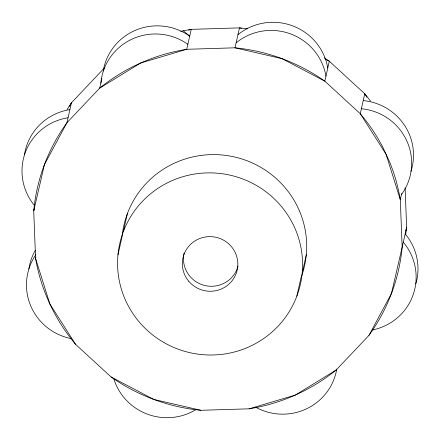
<?xml version="1.0" encoding="UTF-8"?>
<svg xmlns="http://www.w3.org/2000/svg" width="440" height="440" viewBox="0 0 440 440"><rect width="100%" height="100%" fill="white"/><g stroke="black" fill="none" stroke-linecap="round" stroke-linejoin="round"><path stroke-width="0.66" d="M34.144 209.055L33.726 210.92L35.585 258.451A184.965 182.248 3.5 0 0 49.874 303.974L75.62 344.394L111.062 376.948A185.157 183.112 8.8 0 0 153.786 399.432L200.882 410.3L249.145 408.815L295.279 395.082L336.138 370.035L368.945 335.379A185.157 182.028 13.8 0 0 391.463 293.48A185.157 181.99 10.4 0 0 402.155 247.187L406.648 227.249L405.108 187.869M35.865 257.202L35.585 258.451L49.874 303.974A184.965 182.325 7 0 0 75.62 344.388M101.855 78.705L99.743 88.072L66.935 122.727L44.418 164.632L33.726 210.92A185.157 181.99 10.4 0 1 44.418 164.632A185.157 182.061 15 0 1 66.935 122.727L71.429 102.795L104.236 68.14M117.97 254.876L122.089 236.599A92.576 90.998 12.7 0 1 234.674 157.003A92.576 90.998 12.7 0 1 300.96 277.882L296.841 296.153A92.576 90.998 12.7 0 1 138.919 321.613A92.576 90.998 12.7 0 1 194.48 174.059A92.576 90.998 12.7 0 1 296.841 296.153M123.316 231.732L127.435 213.455M302.187 273.009L306.306 254.733M401.698 193.424L400.296 199.661L402.155 247.187L391.463 293.48L368.945 335.379M405.884 230.56L406.648 227.249A185.157 144.864 -63.4 0 1 405.576 235.004M69.498 106.387L71.429 102.795A185.157 134.024 -50.8 0 0 67.067 109.544M188.634 30.129L191.23 29.354L239.492 27.874A185.157 177.826 13.2 0 1 247.506 28.859M180.703 31.356A185.157 183.2 -55.2 0 1 183.326 30.8L191.23 29.354L186.736 49.291A185.157 182.974 19.6 0 0 140.608 63.025A185.157 182.386 16.7 0 0 99.743 88.072L140.608 63.025L186.736 49.291L234.999 47.812A185.157 183.062 12.6 0 1 282.095 58.68L324.819 81.158L360.261 113.718A180.455 177.876 7 0 1 382.618 146.889L389.373 161.381A180.455 177.804 3.5 0 1 400.296 199.661L386.007 154.138L360.261 113.718L364.755 93.781L329.312 61.221L324.264 57.877M241.483 28.331L239.492 27.874L234.999 47.812L282.095 58.68A185.157 183.024 9.3 0 1 324.819 81.158L329.312 61.221L325.1 59.004M111.062 376.948L153.786 399.432A185.157 183.161 12.6 0 0 200.882 410.3M183.326 30.8L189.695 36.168A55.231 54.285 12.7 0 0 103.224 70.912M366.96 97.246L364.755 93.781A185.157 174.075 78.8 0 1 370.519 101.079M327.234 66.847L327.778 68.035A55.231 54.285 12.7 0 0 292.49 25.8A55.231 54.285 12.7 0 0 237.958 34.683M336.138 370.035A185.157 182.386 16.7 0 1 295.279 395.082A185.157 182.974 19.6 0 1 249.145 408.815M403.282 242.204A55.231 54.285 12.7 0 1 372.779 329.901M336.743 369.089A55.231 54.285 12.7 0 1 255.723 407.248M195.861 409.657A55.231 54.285 12.7 0 1 113.751 378.598M405.152 233.899A55.231 54.285 12.7 0 1 415.866 283.795M28.87 268.994A55.231 54.285 12.7 0 1 35.227 250.47M24.486 154.517A55.231 54.285 12.7 0 1 69.894 109.604M363.22 100.59A55.231 54.285 12.7 0 1 410.927 171.452M238.024 266.156A27.775 27.302 12.7 0 1 204.738 285.483A27.775 27.302 12.7 0 1 184.069 253.033M361.383 108.735A55.231 54.285 12.7 0 1 406.61 140.465A55.231 54.285 12.7 0 1 401.418 194.678M236.121 42.823A55.231 54.285 12.7 0 1 290.659 33.941A55.231 54.285 12.7 0 1 325.947 76.175M100.865 83.088A55.231 54.285 12.7 0 1 132.764 38.792A55.231 54.285 12.7 0 1 187.864 44.308M34.408 205.414A55.231 54.285 12.7 0 1 68.057 117.744M71.005 338.564A55.231 54.285 12.7 0 1 35.926 254.573M188.733 281.243A27.775 27.302 12.7 0 0 236.11 273.603A27.775 27.302 12.7 0 0 205.398 236.979A27.775 27.302 12.7 0 0 188.733 281.243"/></g></svg>
